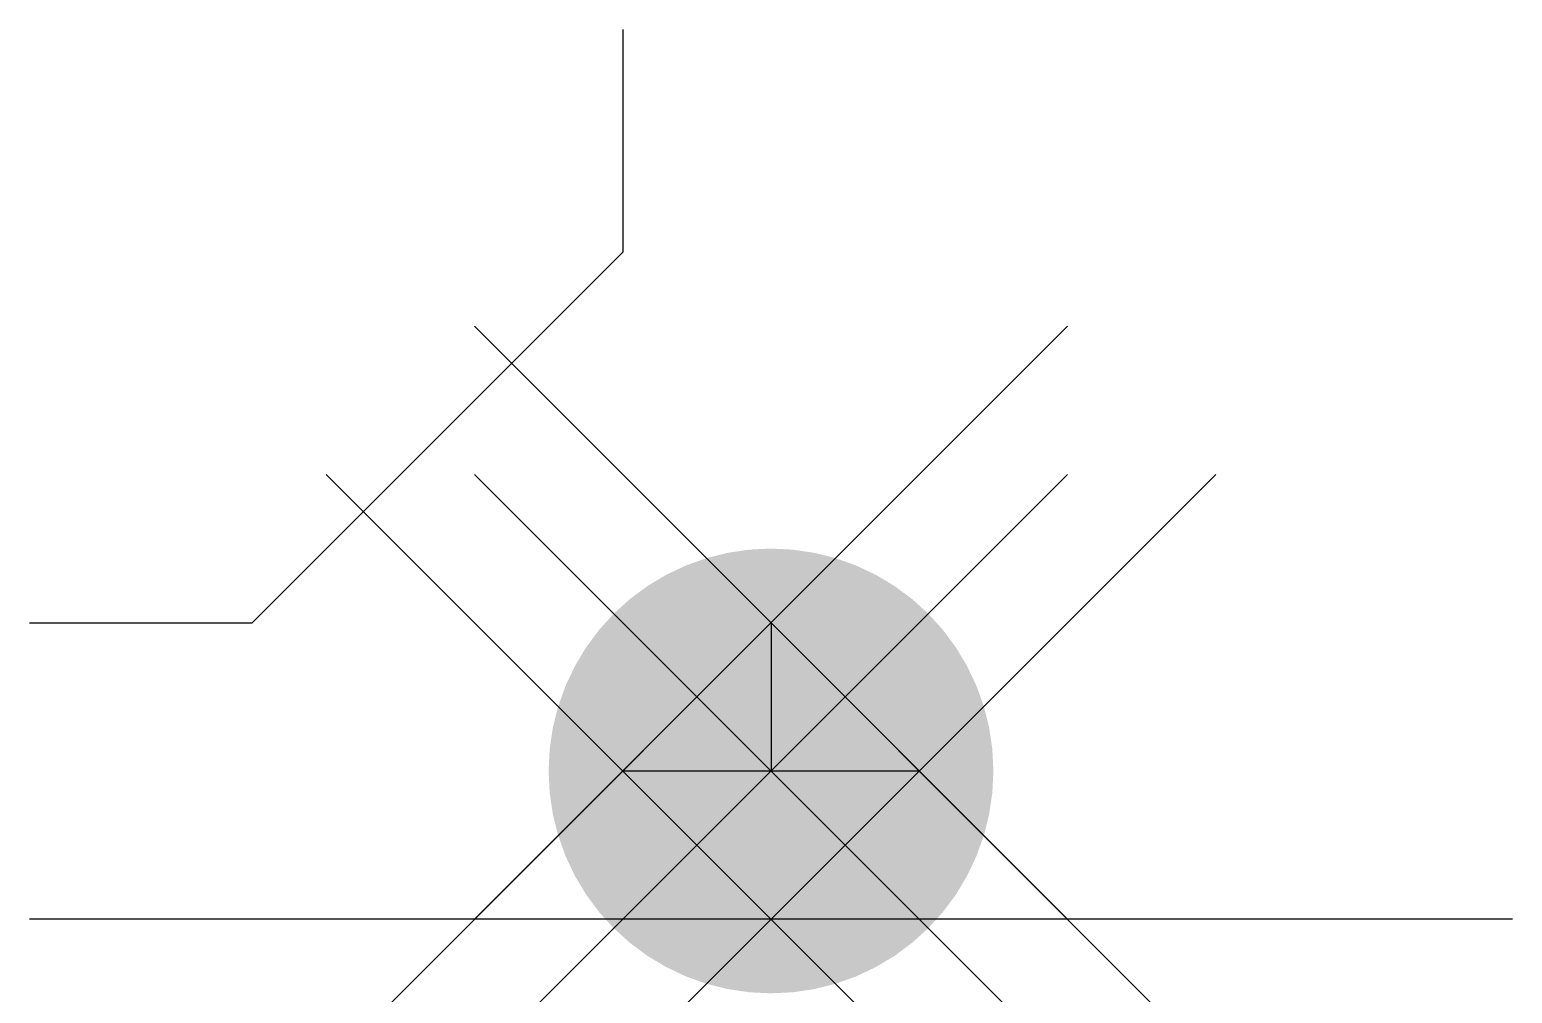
# Model space of a CAD drawing. Extents: x 109.5 to 114.5, y -89.25 to -86.
import ezdxf

# ---------------------------------------------------------------- set-up
doc = ezdxf.new("R2010")
doc.units = 0
doc.header["$LTSCALE"] = 0.2
doc.header["$PDMODE"] = 3
doc.header["$PDSIZE"] = -2
doc.layers.get('0').update_dxf_attribs({"linetype": 'CONTINUOUS'})
doc.layers.add('C', color=7, linetype='CONTINUOUS')
doc.layers.add('INFO', color=2, linetype='CONTINUOUS')

msp = doc.modelspace()

# ---------------------------------------------------------------- linework, layer by layer
at = {"color": 0, "linetype": 'CONTINUOUS'}
for p, q in [((112, -88), (112, -88.5)), ((111.5, -88.5), (112.5, -88.5))]:
    msp.add_line(p, q, dxfattribs=at)
at = {"color": 0, "linetype": 'CONTINUOUS', "const_width": 0.75}
msp.add_lwpolyline([(112, -88.875, 1), (112, -88.125, 1)], format="xyb", close=True, dxfattribs=at)
at = {"layer": 'C', "color": 0, "linetype": 'CONTINUOUS'}
for p in [(112, -88), (111.5, -88.5), (112, -88.5), (112.5, -88.5)]:
    msp.add_point(p, dxfattribs=at)
at = {"layer": 'INFO', "color": 0, "linetype": 'CONTINUOUS'}
for p, q in [((111.5, -86), (111.5, -86.75)), ((110.25, -88), (111.5, -86.75)), ((109.5, -88), (110.25, -88)), ((114.5, -89), (109.5, -89))]:
    msp.add_line(p, q, dxfattribs=at)

doc.saveas('drawing.dxf')
